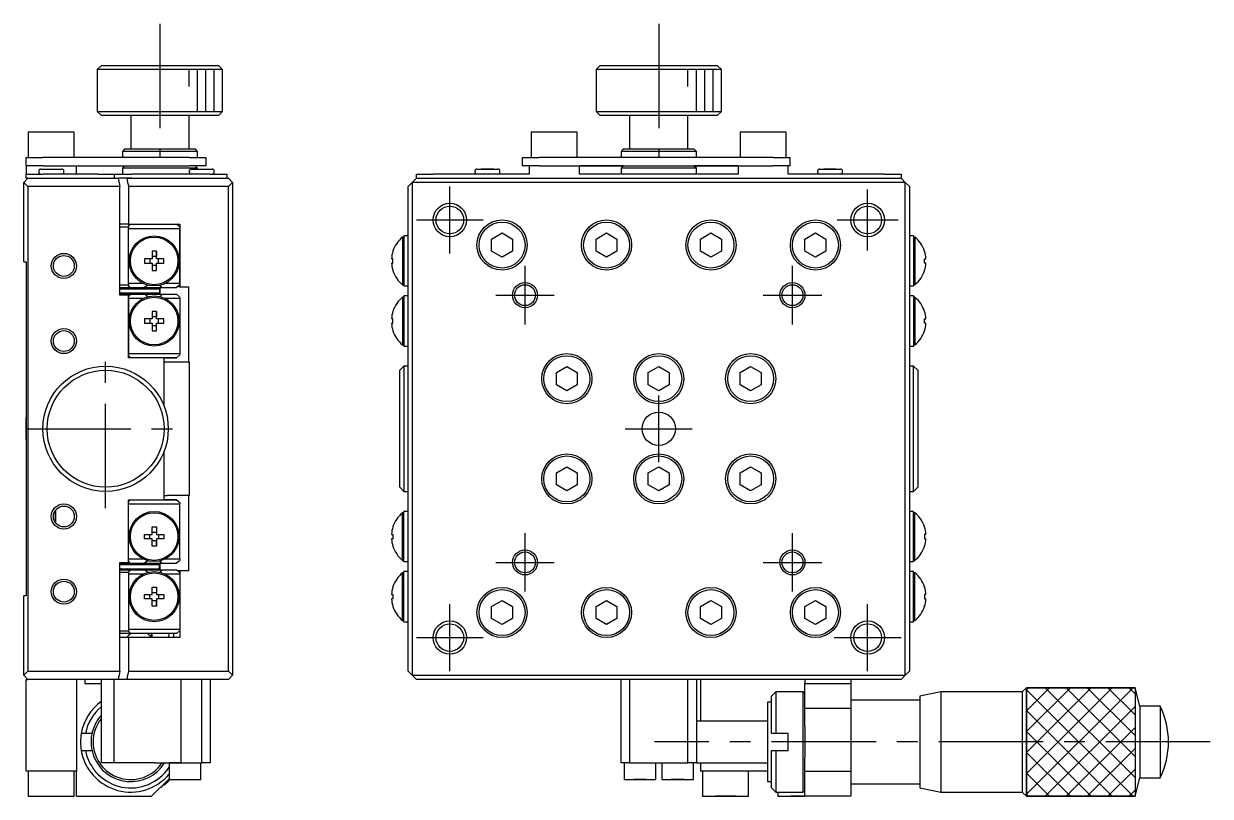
# Model space of a CAD drawing. Extents: x 5 to 356, y 8 to 248.
# Drawn here: x 63.5 to 205.5, y 104.3 to 196.8 of the extents above; entities that cross this region are included whole.
import ezdxf

# ---------------------------------------------------------------- set-up
doc = ezdxf.new("R2010")
doc.units = 0
doc.header["$LTSCALE"] = 10
doc.linetypes.add('CENTER', pattern=[2, 1.25, -0.25, 0.25, -0.25])
doc.layers.get('0').update_dxf_attribs({"linetype": 'CONTINUOUS'})
doc.layers.add('CENTER', color=1, linetype='CENTER')

msp = doc.modelspace()

# ---------------------------------------------------------------- linework, layer by layer
at = {"color": 7, "linetype": 'CONTINUOUS'}
for p, q in [((72.8, 191.750013), (72.3, 191.250013)), ((72.8, 191.750013), (79.8, 191.750013)), ((79.8, 191.750013), (86.8, 191.750013)), ((87.3, 191.250013), (86.8, 191.750013)), ((132.490839, 191.750013), (131.990839, 191.250013)), ((132.490839, 191.750013), (146.490839, 191.750013)), ((146.990839, 191.250013), (146.490839, 191.750013)), ((79.8, 191.250013), (72.3, 191.250013)), ((72.3, 191.250013), (72.3, 186.250013)), ((87.3, 191.250013), (79.8, 191.250013)), ((87.3, 186.250013), (87.3, 191.250013)), ((146.990839, 191.250013), (131.990839, 191.250013)), ((131.990839, 191.250013), (131.990839, 186.250013)), ((146.990839, 186.250013), (146.990839, 191.250013)), ((72.3, 186.250013), (79.8, 186.250013)), ((72.3, 186.250013), (72.8, 185.750013)), ((79.8, 186.250013), (87.3, 186.250013)), ((86.8, 185.750013), (87.3, 186.250013)), ((131.990839, 186.250013), (146.990839, 186.250013)), ((131.990839, 186.250013), (132.490839, 185.750013)), ((146.490839, 185.750013), (146.990839, 186.250013)), ((79.8, 185.750013), (72.8, 185.750013)), ((76.3, 185.750013), (76.3, 181.750013)), ((86.8, 185.750013), (79.8, 185.750013)), ((83.3, 181.750013), (83.3, 185.750013)), ((146.490839, 185.750013), (132.490839, 185.750013)), ((135.990839, 185.750013), (135.990839, 181.750013)), ((142.990839, 181.750013), (142.990839, 185.750013)), ((66.8, 183.750012), (64.05, 183.750012)), ((64.05, 183.750012), (64.05, 180.750012)), ((69.55, 183.750012), (66.8, 183.750012)), ((69.55, 180.750012), (69.55, 183.750012)), ((129.740839, 183.750012), (124.240839, 183.750012)), ((124.240839, 183.750012), (124.240839, 180.750012)), ((129.740839, 180.750012), (129.740839, 183.750012)), ((154.740839, 183.750012), (149.240839, 183.750012)), ((149.240839, 183.750012), (149.240839, 180.750012)), ((154.740839, 180.750012), (154.740839, 183.750012)), ((75.6, 181.750013), (75.3, 181.450013)), ((75.6, 181.750013), (79.8, 181.750013)), ((79.8, 181.750013), (84, 181.750013)), ((84.3, 181.450013), (84, 181.750013)), ((135.290839, 181.750013), (134.990839, 181.450013)), ((135.290839, 181.750013), (143.690839, 181.750013)), ((143.990839, 181.450013), (143.690839, 181.750013)), ((63.8, 179.750012), (63.8, 180.750012)), ((63.8, 180.750012), (65.8, 180.750012)), ((83.3, 180.750013), (65.8, 180.750012)), ((79.8, 181.450013), (75.3, 181.450013)), ((75.3, 181.450013), (75.3, 180.750013)), ((84.3, 181.450013), (79.8, 181.450013)), ((83.3, 180.750013), (85.3, 180.750013)), ((84.3, 180.750013), (84.3, 181.450013)), ((85.3, 180.750013), (85.3, 179.750013)), ((123.190839, 179.750013), (123.190839, 180.750013)), ((123.190839, 180.750013), (125.190839, 180.750013)), ((153.190839, 180.750013), (125.190839, 180.750013)), ((143.990839, 181.450013), (134.990839, 181.450013)), ((134.990839, 181.450013), (134.990839, 180.750013)), ((143.990839, 180.750013), (143.990839, 181.450013)), ((153.190839, 180.750013), (155.190839, 180.750013)), ((155.190839, 180.750013), (155.190839, 179.750013)), ((65.8, 179.750012), (63.8, 179.750012)), ((63.8, 179.750012), (63.8, 178.750012)), ((65.3, 179.100012), (65.3, 179.000012)), ((65.55, 179.350012), (66.8, 179.350012)), ((65.8, 179.750012), (83.3, 179.750013)), ((66.05, 179.350012), (66.675, 179.350012)), ((66.675, 179.350012), (66.925, 179.350012)), ((66.8, 179.350012), (68.05, 179.350012)), ((66.925, 179.350012), (67.55, 179.350012)), ((68.3, 179.000012), (68.3, 179.100012)), ((69.8, 178.750012), (69.8, 179.750012)), ((75.6, 179.750012), (75.3, 179.450012)), ((79.8, 179.450012), (75.3, 179.450012)), ((75.3, 179.450012), (75.3, 178.750012)), ((84.3, 179.450012), (79.8, 179.450012)), ((85.3, 179.750013), (83.3, 179.750013)), ((83.3, 179.100012), (83.3, 179.000012)), ((83.55, 179.350012), (84.8, 179.350012)), ((84.3, 179.450012), (84, 179.750012)), ((84.05, 179.350012), (84.675, 179.350012)), ((84.3, 179.350012), (84.3, 179.450012)), ((84.675, 179.350012), (84.925, 179.350012)), ((84.8, 179.350012), (86.05, 179.350012)), ((84.925, 179.350012), (85.55, 179.350012)), ((86.3, 179.000012), (86.3, 179.100012)), ((117.490839, 179.100012), (117.490839, 179.000012)), ((117.740839, 179.350012), (118.865839, 179.350012)), ((117.740839, 179.350012), (120.240839, 179.350012)), ((118.240839, 179.350012), (118.865839, 179.350012)), ((118.865839, 179.350012), (118.240839, 179.350012)), ((118.865839, 179.350012), (119.115839, 179.350012)), ((118.865839, 179.350012), (119.115839, 179.350012)), ((119.115839, 179.350012), (118.865839, 179.350012)), ((119.115839, 179.350012), (120.240839, 179.350012)), ((119.740839, 179.350012), (119.115839, 179.350012)), ((119.115839, 179.350012), (119.740839, 179.350012)), ((120.490839, 179.000012), (120.490839, 179.100012)), ((125.190839, 179.750013), (123.190839, 179.750013)), ((123.990839, 179.750012), (123.190839, 179.750012)), ((123.990839, 179.750012), (123.990839, 178.750012)), ((125.190839, 179.750013), (153.190839, 179.750013)), ((126.505779, 179.750011), (128.579246, 179.750011)), ((126.505779, 179.750011), (128.932312, 179.750011)), ((128.579246, 179.750011), (135.290837, 179.750011)), ((135.290839, 179.750012), (129.990839, 179.750012)), ((129.990839, 178.750012), (129.990839, 179.750012)), ((130.488548, 179.750013), (130.492279, 179.750013)), ((130.488548, 179.750012), (132.394481, 179.750012)), ((130.614388, 179.750011), (130.492279, 179.750011)), ((130.614388, 179.750011), (132.704326, 179.750013)), ((135.290837, 179.750011), (132.394481, 179.750011)), ((132.704326, 179.750011), (135.290837, 179.750011)), ((135.290839, 179.750012), (134.990839, 179.450012)), ((143.990839, 179.450012), (134.990839, 179.450012)), ((134.990839, 179.450012), (134.990839, 178.750012)), ((148.990839, 179.750012), (143.690839, 179.750012)), ((143.990839, 179.450012), (143.690839, 179.750012)), ((143.690841, 179.750011), (149.802431, 179.750011)), ((145.987196, 179.750011), (143.690841, 179.750011)), ((143.690841, 179.750011), (145.677352, 179.750011)), ((143.990839, 178.750012), (143.990839, 179.450012)), ((145.677352, 179.750012), (147.767289, 179.750013)), ((145.987196, 179.750013), (147.893129, 179.750013)), ((147.889399, 179.750011), (147.767289, 179.750011)), ((147.889399, 179.750011), (147.893129, 179.750011)), ((148.990839, 179.750012), (148.990839, 178.750012)), ((149.449365, 179.750011), (151.875898, 179.750011)), ((149.802431, 179.750011), (151.875898, 179.750011)), ((155.190839, 179.750013), (153.190839, 179.750013)), ((155.190839, 179.750012), (154.990839, 179.750012)), ((154.990839, 178.750012), (154.990839, 179.750012)), ((158.490839, 179.100012), (158.490839, 179.000012)), ((158.740839, 179.350012), (159.865839, 179.350012)), ((158.740839, 179.350012), (161.240839, 179.350012)), ((159.240839, 179.350012), (159.865839, 179.350012)), ((159.865839, 179.350012), (159.240839, 179.350012)), ((159.865839, 179.350012), (160.115839, 179.350012)), ((159.865839, 179.350012), (160.115839, 179.350012)), ((160.115839, 179.350012), (159.865839, 179.350012)), ((160.115839, 179.350012), (161.240839, 179.350012)), ((160.740839, 179.350012), (160.115839, 179.350012)), ((160.115839, 179.350012), (160.740839, 179.350012)), ((161.490839, 179.000012), (161.490839, 179.100012)), ((63.5, 177.750012), (64, 178.250012)), ((63.5, 168.250012), (63.5, 177.750012)), ((64, 177.250012), (63.5, 177.750012)), ((63.8, 178.250012), (63.8, 178.750012)), ((63.8, 178.750012), (65.8, 178.750012)), ((64, 178.250012), (63.8, 178.250012)), ((64, 178.250012), (65.8, 178.250012)), ((66, 178.750012), (65.8, 178.750012)), ((65.8, 178.250012), (72.362957, 178.250012)), ((65.8, 178.250012), (72.362957, 178.250012)), ((67.6, 178.750012), (66, 178.750012)), ((72.362957, 178.750012), (67.6, 178.750012)), ((72.362957, 178.750012), (74.362957, 178.750012)), ((72.362957, 178.250012), (74.80361, 178.250012)), ((74.362957, 178.750012), (74.475662, 178.750012)), ((74.362957, 178.250012), (74.362957, 178.750012)), ((74.475662, 178.750012), (76.437843, 178.750012)), ((75.80373, 178.250012), (74.80361, 178.250012)), ((76.437843, 178.250012), (75.80373, 178.250012)), ((75.80373, 178.250012), (75.825457, 178.250012)), ((75.825457, 178.250012), (76.437843, 178.250012)), ((84, 178.750012), (76.437843, 178.750012)), ((76.437843, 178.250012), (85.8, 178.250012)), ((76.437843, 178.250012), (85.8, 178.250012)), ((85.6, 178.750012), (84, 178.750012)), ((85.8, 178.750012), (85.6, 178.750012)), ((85.8, 178.750012), (87.8, 178.750012)), ((85.8, 178.250012), (88, 178.250012)), ((87.8, 178.750012), (87.8, 178.250012)), ((88, 178.250012), (88.5, 177.750012)), ((88.5, 177.750012), (88, 177.250012)), ((88.5, 177.750012), (88.5, 118.750012)), ((109.990839, 177.750012), (109.490839, 177.250012)), ((110.490839, 178.250012), (109.990839, 177.750012)), ((109.990839, 177.750012), (109.990839, 118.750012)), ((168.990839, 177.750012), (109.990839, 177.750012)), ((110.490839, 178.250012), (110.490839, 178.750012)), ((110.490839, 178.750012), (112.490839, 178.750012)), ((110.490839, 178.250012), (168.490839, 178.250012)), ((118.190839, 178.750012), (112.490839, 178.750012)), ((119.790839, 178.750012), (118.190839, 178.750012)), ((123.990839, 178.750012), (119.790839, 178.750012)), ((148.990839, 178.750012), (129.990839, 178.750012)), ((159.190839, 178.750012), (154.990839, 178.750012)), ((160.790839, 178.750012), (159.190839, 178.750012)), ((166.490839, 178.750012), (160.790839, 178.750012)), ((166.490839, 178.750012), (168.490839, 178.750012)), ((168.490839, 178.750012), (168.490839, 178.250012)), ((168.990839, 177.750012), (168.490839, 178.250012)), ((168.990839, 118.750012), (168.990839, 177.750012)), ((169.490839, 177.250012), (168.990839, 177.750012)), ((64, 177.250012), (64, 119.250012)), ((75.016776, 177.250012), (64, 177.250012)), ((75.016776, 164.250012), (75.016776, 177.250012)), ((76.04021, 177.250012), (76.04021, 172.750012)), ((88, 177.250012), (76.04021, 177.250012)), ((88, 119.250012), (88, 177.250012)), ((109.490839, 119.250012), (109.490839, 177.250012)), ((169.490839, 177.250012), (169.490839, 119.250012)), ((76.04021, 172.750012), (75.016776, 172.750012)), ((75.016776, 172.450012), (75.99665, 172.450012)), ((75.99665, 172.450012), (76.238736, 172.750012)), ((76.04021, 172.750012), (82.188406, 172.750012)), ((76.04021, 165.650012), (76.04021, 172.250012)), ((76.04021, 172.250012), (82.188406, 172.250012)), ((81.767533, 172.750012), (82.142804, 172.450012)), ((82.188406, 172.750012), (82.188406, 172.250012)), ((82.188406, 165.650012), (82.188406, 172.250012)), ((82.188406, 172.250012), (82.188406, 165.650012)), ((108.831284, 171.200012), (108.831284, 168.350012)), ((108.990839, 171.200012), (108.831284, 171.200012)), ((108.990839, 171.350012), (108.990839, 171.146139)), ((108.990839, 171.350012), (108.990839, 171.200012)), ((109.490839, 171.350012), (108.990839, 171.350012)), ((108.990839, 171.146139), (108.990839, 168.350012)), ((119.490839, 170.9717), (120.740839, 171.693388)), ((119.490839, 169.528325), (119.490839, 170.9717)), ((120.740839, 171.693388), (121.990839, 170.9717)), ((121.990839, 170.9717), (121.990839, 169.528325)), ((131.990839, 170.9717), (133.240839, 171.693388)), ((131.990839, 169.528325), (131.990839, 170.9717)), ((133.240839, 171.693388), (134.490839, 170.9717)), ((134.490839, 170.9717), (134.490839, 169.528325)), ((144.490839, 170.9717), (145.740839, 171.693388)), ((144.490839, 169.528325), (144.490839, 170.9717)), ((145.740839, 171.693388), (146.990839, 170.9717)), ((146.990839, 170.9717), (146.990839, 169.528325)), ((156.990839, 170.9717), (158.240839, 171.693388)), ((156.990839, 169.528325), (156.990839, 170.9717)), ((158.240839, 171.693388), (159.490839, 170.9717)), ((159.490839, 170.9717), (159.490839, 169.528325)), ((169.990839, 171.350012), (169.490839, 171.350012)), ((169.990839, 171.350012), (169.990839, 171.144467)), ((169.990839, 171.350012), (169.990839, 171.200012)), ((170.150394, 171.200012), (169.990839, 171.200012)), ((169.990839, 171.144467), (169.990839, 168.350012)), ((170.150394, 171.200012), (170.150394, 168.350012)), ((79.37, 169.50512), (78.85, 169.50512)), ((78.85, 169.50512), (78.85, 168.610012)), ((79.37, 168.610012), (79.37, 169.50512)), ((79.37, 169.50512), (79.37, 168.868414)), ((107.685396, 169.50512), (107.6771, 169.509167)), ((107.685396, 169.50512), (107.6771, 169.509167)), ((120.740839, 168.806637), (119.490839, 169.528325)), ((121.990839, 169.528325), (120.740839, 168.806637)), ((133.240839, 168.806637), (131.990839, 169.528325)), ((134.490839, 169.528325), (133.240839, 168.806637)), ((145.740839, 168.806637), (144.490839, 169.528325)), ((146.990839, 169.528325), (145.740839, 168.806637)), ((158.240839, 168.806637), (156.990839, 169.528325)), ((159.490839, 169.528325), (158.240839, 168.806637)), ((171.296281, 169.50512), (171.304578, 169.509167)), ((171.296281, 169.50512), (171.304578, 169.509167)), ((63.5, 168.250012), (63.8, 168.250012)), ((63.8, 168.250012), (63.8, 128.250012)), ((77.954892, 168.610012), (77.954892, 168.090012)), ((78.85, 168.610012), (77.954892, 168.610012)), ((77.954892, 168.090012), (78.85, 168.090012)), ((78.591599, 168.610012), (78.591599, 168.090012)), ((79.37, 168.868414), (78.85, 168.868414)), ((78.85, 168.090012), (78.85, 167.194905)), ((78.85, 167.831611), (79.37, 167.831611)), ((79.37, 168.610012), (79.37, 168.868414)), ((80.265108, 168.610012), (79.37, 168.610012)), ((79.37, 168.090012), (80.265108, 168.090012)), ((79.37, 167.194905), (79.37, 168.090012)), ((79.37, 167.831611), (79.37, 168.090012)), ((79.37, 167.194905), (79.37, 167.831611)), ((79.628401, 168.090012), (79.628401, 168.610012)), ((80.265108, 168.090012), (80.265108, 168.610012)), ((107.685396, 168.610012), (107.509154, 168.610012)), ((107.509154, 168.090012), (107.685396, 168.090012)), ((107.685396, 168.090012), (107.685396, 168.610012)), ((108.831284, 168.350012), (108.831284, 165.500012)), ((108.990839, 168.350012), (108.990839, 165.553888)), ((169.990839, 168.350012), (169.990839, 165.55556)), ((170.150394, 168.350012), (170.150394, 165.500012)), ((171.296281, 168.610012), (171.472523, 168.610012)), ((171.296281, 168.090012), (171.296281, 168.610012)), ((171.472523, 168.090012), (171.296281, 168.090012)), ((78.85, 167.194905), (79.37, 167.194905)), ((107.6771, 167.190858), (107.685396, 167.194905)), ((107.6771, 167.190858), (107.685396, 167.194905)), ((171.304578, 167.190858), (171.296281, 167.194905)), ((171.304578, 167.190858), (171.296281, 167.194905)), ((75.99665, 165.450012), (75.016776, 165.450012)), ((75.016776, 165.150012), (76.238736, 165.150012)), ((75.016776, 165.000013), (79.741904, 165.000013)), ((75.15413, 165.033622), (75.120891, 165.000012)), ((75.190152, 165.070002), (75.15413, 165.033622)), ((75.228698, 165.108891), (75.190152, 165.070002)), ((75.269494, 165.150012), (75.228698, 165.108891)), ((75.514767, 165.150012), (75.364275, 165.000012)), ((75.816602, 165.000012), (75.847871, 165.033622)), ((75.847871, 165.033622), (75.882088, 165.070002)), ((75.900879, 165.033622), (75.865232, 165.000013)), ((75.882088, 165.070002), (75.919007, 165.108891)), ((75.939095, 165.070002), (75.900879, 165.033622)), ((75.919007, 165.108891), (75.958365, 165.150012)), ((75.979606, 165.108891), (75.939095, 165.070002)), ((76.022121, 165.150012), (75.979606, 165.108891)), ((76.238736, 165.150012), (75.99665, 165.450012)), ((77.80233, 165.650012), (76.04021, 165.650012)), ((76.238736, 165.150012), (77.963614, 165.150012)), ((78.097169, 165.000012), (77.946802, 165.150012)), ((78.338071, 165.451222), (77.963614, 165.150012)), ((77.963614, 165.150012), (80.040404, 165.150012)), ((78.53936, 164.999971), (78.42843, 165.149967)), ((79.741904, 165.000013), (79.741904, 164.500012)), ((79.8, 165.000012), (79.741904, 165.000012)), ((79.8, 165.150012), (79.8, 164.350013)), ((80.040404, 165.150012), (79.812276, 165.434408)), ((80.040404, 165.150012), (81.767533, 165.150012)), ((82.188406, 165.650012), (80.41767, 165.650012)), ((82.142804, 165.450012), (81.767533, 165.150012)), ((82.188406, 165.250012), (81.862386, 165.250012)), ((82.188406, 165.650012), (82.188406, 165.250012)), ((82.188406, 165.250012), (83.214451, 165.250012)), ((83.214451, 165.250012), (83.214451, 156.250012)), ((108.831284, 165.500012), (108.990839, 165.500012)), ((108.990839, 165.553888), (108.990839, 165.350012)), ((108.990839, 165.500012), (108.990839, 165.350012)), ((108.990839, 165.350012), (109.490839, 165.350012)), ((169.490839, 165.350012), (169.990839, 165.350012)), ((169.990839, 165.55556), (169.990839, 165.350012)), ((169.990839, 165.500012), (169.990839, 165.350012)), ((169.990839, 165.500012), (170.150394, 165.500012)), ((79.741904, 164.500012), (75.016776, 164.500013)), ((75.016776, 164.500012), (75.049933, 164.500012)), ((75.016776, 164.500012), (75.15115, 164.500012)), ((75.427412, 164.500012), (75.016776, 164.500012)), ((75.016776, 164.500012), (75.427412, 164.500012)), ((75.049933, 164.500012), (75.016776, 164.500012)), ((75.016776, 164.350012), (76.238736, 164.350012)), ((76.04021, 164.250012), (75.016776, 164.250012)), ((75.049933, 164.500012), (75.200452, 164.350013)), ((75.15115, 164.500012), (75.766504, 164.500012)), ((75.303335, 164.500012), (75.585032, 164.500012)), ((75.766504, 164.500012), (75.303335, 164.500012)), ((75.427412, 164.500012), (75.452643, 164.473919)), ((75.483374, 164.466403), (75.44892, 164.500012)), ((75.452643, 164.473919), (75.479654, 164.446091)), ((75.479654, 164.446091), (75.508325, 164.416651)), ((75.520505, 164.430023), (75.483374, 164.466403)), ((75.508325, 164.416651), (75.53853, 164.385728)), ((75.560046, 164.391134), (75.520505, 164.430023)), ((75.53853, 164.385728), (75.570136, 164.353458)), ((75.601715, 164.350012), (75.560046, 164.391134)), ((75.570136, 164.353458), (75.603005, 164.319983)), ((75.585032, 164.500012), (78.560337, 164.500012)), ((75.603005, 164.319983), (75.636991, 164.285451)), ((75.636991, 164.285451), (75.671946, 164.250012)), ((75.766504, 164.500012), (75.91687, 164.350013)), ((76.238736, 164.350013), (76.040186, 164.104003)), ((76.04021, 163.850013), (76.04021, 164.250012)), ((76.04021, 163.850013), (76.04021, 157.250013)), ((77.80233, 163.850013), (76.04021, 163.850013)), ((76.04021, 157.250013), (76.04021, 163.850013)), ((76.238736, 164.350013), (77.963614, 164.350013)), ((77.905307, 164.350013), (77.944665, 164.391134)), ((77.938816, 164.350085), (78.053837, 164.50008)), ((77.944665, 164.391134), (77.981584, 164.430023)), ((78.338071, 164.048803), (77.963614, 164.350013)), ((77.963614, 164.350012), (80.040404, 164.350012)), ((77.981584, 164.430023), (78.015801, 164.466403)), ((78.015801, 164.466403), (78.04707, 164.500012)), ((78.04707, 164.500012), (78.080016, 164.500012)), ((78.080016, 164.500012), (78.04707, 164.500012)), ((78.135223, 164.500012), (78.04707, 164.500012)), ((78.04707, 164.500012), (78.135223, 164.500012)), ((78.27864, 164.500012), (78.04707, 164.500012)), ((78.04707, 164.500012), (78.218843, 164.500012)), ((78.053712, 164.500012), (78.662431, 164.500012)), ((78.49242, 164.500012), (78.053712, 164.500012)), ((78.218843, 164.500012), (78.49242, 164.500012)), ((78.560337, 164.500012), (78.27864, 164.500012)), ((78.3, 164.500012), (79.741904, 164.500012)), ((78.3, 164.500012), (79.741904, 164.500012)), ((78.350688, 164.350013), (78.497141, 164.500012)), ((78.991159, 164.500012), (78.497141, 164.500012)), ((78.497142, 164.500012), (79.741904, 164.500012)), ((78.662431, 164.500012), (78.991159, 164.500012)), ((79.741904, 164.500012), (79.8, 164.500012)), ((79.741904, 164.500012), (79.8, 164.500012)), ((80.040404, 164.350013), (79.812276, 164.065617)), ((80.040404, 164.350013), (81.767533, 164.350013)), ((82.188406, 163.850013), (80.41767, 163.850013)), ((82.142804, 164.050013), (81.767533, 164.350013)), ((82.188406, 163.850013), (82.188406, 157.250013)), ((108.831284, 164.000012), (108.831284, 161.150012)), ((108.990839, 164.000012), (108.831284, 164.000012)), ((108.990839, 164.150012), (108.990839, 163.946139)), ((108.990839, 164.150012), (108.990839, 164.000012)), ((109.490839, 164.150012), (108.990839, 164.150012)), ((108.990839, 163.946139), (108.990839, 161.150012)), ((169.990839, 164.150012), (169.490839, 164.150012)), ((169.990839, 164.150012), (169.990839, 163.944467)), ((169.990839, 164.150012), (169.990839, 164.000012)), ((170.150394, 164.000012), (169.990839, 164.000012)), ((169.990839, 163.944467), (169.990839, 161.150012)), ((170.150394, 164.000012), (170.150394, 161.150012)), ((79.37, 162.30512), (78.85, 162.30512)), ((78.85, 162.30512), (78.85, 161.410012)), ((79.37, 161.410012), (79.37, 162.30512)), ((79.37, 162.30512), (79.37, 161.668414)), ((107.685396, 162.30512), (107.6771, 162.309167)), ((107.685396, 162.30512), (107.6771, 162.309167)), ((171.296281, 162.30512), (171.304578, 162.309167)), ((171.296281, 162.30512), (171.304578, 162.309167)), ((78.85, 161.410012), (77.954892, 161.410012)), ((77.954892, 161.410012), (77.954892, 160.890012)), ((77.954892, 160.890012), (78.85, 160.890012)), ((78.591599, 161.410012), (78.591599, 160.890012)), ((79.37, 161.668414), (78.85, 161.668414)), ((78.85, 160.890012), (78.85, 159.994905)), ((78.85, 160.631611), (79.37, 160.631611)), ((79.37, 161.410012), (79.37, 161.668414)), ((80.265108, 161.410012), (79.37, 161.410012)), ((79.37, 160.890012), (80.265108, 160.890012)), ((79.37, 159.994905), (79.37, 160.890012)), ((79.37, 160.631611), (79.37, 160.890012)), ((79.37, 159.994905), (79.37, 160.631611)), ((79.628401, 160.890012), (79.628401, 161.410012)), ((80.265108, 160.890012), (80.265108, 161.410012)), ((107.685396, 161.410012), (107.509154, 161.410012)), ((107.509154, 160.890012), (107.685396, 160.890012)), ((107.685396, 160.890012), (107.685396, 161.410012)), ((108.831284, 161.150012), (108.831284, 158.300012)), ((108.990839, 161.150012), (108.990839, 158.353888)), ((169.990839, 161.150012), (169.990839, 158.35556)), ((170.150394, 161.150012), (170.150394, 158.300012)), ((171.296281, 161.410012), (171.472523, 161.410012)), ((171.296281, 160.890012), (171.296281, 161.410012)), ((171.472523, 160.890012), (171.296281, 160.890012)), ((78.85, 159.994905), (79.37, 159.994905)), ((107.6771, 159.990858), (107.685396, 159.994905)), ((107.6771, 159.990858), (107.685396, 159.994905)), ((171.304578, 159.990858), (171.296281, 159.994905)), ((171.304578, 159.990858), (171.296281, 159.994905)), ((108.831284, 158.300012), (108.990839, 158.300012)), ((108.990839, 158.353888), (108.990839, 158.150012)), ((108.990839, 158.300012), (108.990839, 158.150012)), ((108.990839, 158.150012), (109.490839, 158.150012)), ((169.490839, 158.150012), (169.990839, 158.150012)), ((169.990839, 158.35556), (169.990839, 158.150012)), ((169.990839, 158.300012), (169.990839, 158.150012)), ((169.990839, 158.300012), (170.150394, 158.300012)), ((76.040186, 156.996022), (76.238736, 156.750013)), ((76.04021, 157.250013), (82.188406, 157.250013)), ((76.04021, 156.750012), (76.04021, 157.250013)), ((80.3, 156.750012), (76.04021, 156.750012)), ((81.767533, 156.750013), (80.3, 156.750013)), ((80.3, 156.750012), (81.767533, 156.750012)), ((80.3, 150.942595), (80.3, 156.750012)), ((80.3, 156.250012), (80.645373, 156.250012)), ((80.645373, 156.250012), (83.214451, 156.250012)), ((81.767533, 156.750013), (82.142804, 157.050013)), ((83.214451, 156.250012), (83.3, 156.250012)), ((83.3, 156.250012), (83.3, 140.250012)), ((108.990839, 155.750012), (108.490839, 155.250012)), ((108.490839, 148.250012), (108.490839, 155.250012)), ((108.990839, 155.750012), (108.990839, 148.250012)), ((109.490839, 155.750012), (108.990839, 155.750012)), ((127.240839, 154.9717), (128.490839, 155.693388)), ((127.240839, 153.528325), (127.240839, 154.9717)), ((128.490839, 155.693388), (129.740839, 154.9717)), ((129.740839, 154.9717), (129.740839, 153.528325)), ((138.240839, 154.9717), (139.490839, 155.693388)), ((138.240839, 153.528325), (138.240839, 154.9717)), ((139.490839, 155.693388), (140.740839, 154.9717)), ((140.740839, 154.9717), (140.740839, 153.528325)), ((149.240839, 154.9717), (150.490839, 155.693388)), ((149.240839, 153.528325), (149.240839, 154.9717)), ((150.490839, 155.693388), (151.740839, 154.9717)), ((151.740839, 154.9717), (151.740839, 153.528325)), ((169.990839, 155.750012), (169.490839, 155.750012)), ((169.990839, 148.250012), (169.990839, 155.750012)), ((170.490839, 155.250012), (169.990839, 155.750012)), ((170.490839, 155.250012), (170.490839, 148.250012)), ((128.490839, 152.806637), (127.240839, 153.528325)), ((129.740839, 153.528325), (128.490839, 152.806637)), ((139.490839, 152.806637), (138.240839, 153.528325)), ((140.740839, 153.528325), (139.490839, 152.806637)), ((150.490839, 152.806637), (149.240839, 153.528325)), ((151.740839, 153.528325), (150.490839, 152.806637)), ((63.8, 149.597339), (63.751337, 149.500012)), ((63.751337, 149.500012), (63.751337, 148.250012)), ((63.751337, 148.250012), (63.751337, 147.000012)), ((108.490839, 141.250012), (108.490839, 148.250012)), ((108.990839, 148.250012), (108.990839, 140.750012)), ((169.990839, 140.750012), (169.990839, 148.250012)), ((170.490839, 148.250012), (170.490839, 141.250012)), ((63.751337, 147.000012), (63.8, 146.902686)), ((80.3, 139.750012), (80.3, 145.55743)), ((127.240839, 142.9717), (128.490839, 143.693388)), ((128.490839, 143.693388), (129.740839, 142.9717)), ((138.240839, 142.9717), (139.490839, 143.693388)), ((139.490839, 143.693388), (140.740839, 142.9717)), ((149.240839, 142.9717), (150.490839, 143.693388)), ((150.490839, 143.693388), (151.740839, 142.9717)), ((127.240839, 141.528325), (127.240839, 142.9717)), ((129.740839, 142.9717), (129.740839, 141.528325)), ((138.240839, 141.528325), (138.240839, 142.9717)), ((140.740839, 142.9717), (140.740839, 141.528325)), ((149.240839, 141.528325), (149.240839, 142.9717)), ((151.740839, 142.9717), (151.740839, 141.528325)), ((108.490839, 141.250012), (108.990839, 140.750012)), ((108.990839, 140.750012), (109.490839, 140.750012)), ((128.490839, 140.806637), (127.240839, 141.528325)), ((129.740839, 141.528325), (128.490839, 140.806637)), ((139.490839, 140.806637), (138.240839, 141.528325)), ((140.740839, 141.528325), (139.490839, 140.806637)), ((150.490839, 140.806637), (149.240839, 141.528325)), ((151.740839, 141.528325), (150.490839, 140.806637)), ((169.490839, 140.750012), (169.990839, 140.750012)), ((169.990839, 140.750012), (170.490839, 141.250012)), ((76.040186, 139.504003), (76.238736, 139.750012)), ((76.04021, 139.750012), (80.3, 139.750012)), ((76.04021, 139.250012), (76.04021, 139.750012)), ((76.04021, 132.650012), (76.04021, 139.250012)), ((76.04021, 139.250012), (82.188406, 139.250012)), ((76.04021, 132.650012), (76.04021, 139.250012)), ((80.3, 140.250012), (80.645373, 140.250012)), ((81.767533, 139.750012), (80.3, 139.750012)), ((80.3, 139.750012), (81.767533, 139.750012)), ((83.214451, 140.250012), (80.645373, 140.250012)), ((81.767533, 139.750012), (82.142804, 139.450012)), ((82.188406, 132.650012), (82.188406, 139.250012)), ((83.214451, 140.250012), (83.214451, 131.250012)), ((83.3, 140.250012), (83.214451, 140.250012)), ((67.3, 138.471273), (67.3, 137.290302)), ((67.3, 137.225107), (67.3, 138.47104)), ((108.831284, 135.350012), (108.831284, 138.200012)), ((108.990839, 138.200012), (108.831284, 138.200012)), ((108.990839, 138.200012), (108.990839, 138.350012)), ((108.990839, 138.144465), (108.990839, 138.350012)), ((109.490839, 138.350012), (108.990839, 138.350012)), ((108.990839, 135.350012), (108.990839, 138.144465)), ((169.990839, 138.350012), (169.490839, 138.350012)), ((169.990839, 138.200012), (169.990839, 138.350012)), ((169.990839, 138.146137), (169.990839, 138.350012)), ((170.150394, 138.200012), (169.990839, 138.200012)), ((169.990839, 135.350012), (169.990839, 138.146137)), ((170.150394, 135.350012), (170.150394, 138.200012)), ((67.3, 137.290302), (67.3, 137.200901)), ((67.3, 137.000012), (67.3, 137.225107)), ((67.3, 137.200901), (67.3, 137.135574)), ((67.3, 137.135574), (67.3, 137.000012)), ((78.85, 136.50512), (79.37, 136.50512)), ((78.85, 135.610012), (78.85, 136.50512)), ((79.37, 136.50512), (79.37, 135.610012)), ((79.37, 136.50512), (79.37, 135.868414)), ((107.6771, 136.509167), (107.685396, 136.50512)), ((107.6771, 136.509167), (107.685396, 136.50512)), ((171.304578, 136.509167), (171.296281, 136.50512)), ((171.304578, 136.509167), (171.296281, 136.50512)), ((77.954892, 135.610012), (78.85, 135.610012)), ((77.954892, 135.090012), (77.954892, 135.610012)), ((78.85, 135.090012), (77.954892, 135.090012)), ((78.591599, 135.090012), (78.591599, 135.610012)), ((78.85, 135.868414), (79.37, 135.868414)), ((78.85, 134.194905), (78.85, 135.090012)), ((79.37, 135.868414), (79.37, 135.610012)), ((79.37, 135.610012), (80.265108, 135.610012)), ((79.37, 135.090012), (79.37, 134.194905)), ((80.265108, 135.090012), (79.37, 135.090012)), ((79.37, 135.090012), (79.37, 134.831611)), ((79.628401, 135.610012), (79.628401, 135.090012)), ((80.265108, 135.610012), (80.265108, 135.090012)), ((107.509154, 135.610012), (107.685396, 135.610012)), ((107.685396, 135.090012), (107.509154, 135.090012)), ((107.685396, 135.610012), (107.685396, 135.090012)), ((108.831284, 132.500012), (108.831284, 135.350012)), ((108.990839, 132.555558), (108.990839, 135.350012)), ((169.990839, 132.553886), (169.990839, 135.350012)), ((170.150394, 132.500012), (170.150394, 135.350012)), ((171.472523, 135.610012), (171.296281, 135.610012)), ((171.296281, 135.610012), (171.296281, 135.090012)), ((171.296281, 135.090012), (171.472523, 135.090012)), ((79.37, 134.831611), (78.85, 134.831611)), ((79.37, 134.194905), (78.85, 134.194905)), ((79.37, 134.194905), (79.37, 134.831611)), ((107.685396, 134.194905), (107.6771, 134.190858)), ((107.685396, 134.194905), (107.6771, 134.190858)), ((171.296281, 134.194905), (171.304578, 134.190858)), ((171.296281, 134.194905), (171.304578, 134.190858)), ((75.016776, 132.250012), (76.04021, 132.250012)), ((75.016776, 119.250012), (75.016776, 132.250012)), ((75.016776, 132.150012), (76.238736, 132.150012)), ((75.200452, 132.150012), (75.049933, 132.000013)), ((75.459927, 132.03362), (75.495285, 132.069996)), ((75.520496, 132.069993), (75.48337, 132.033618)), ((75.495285, 132.069996), (75.533235, 132.108882)), ((75.560032, 132.108878), (75.520496, 132.069993)), ((75.533235, 132.108882), (75.573503, 132.15)), ((75.601695, 132.149993), (75.560032, 132.108878)), ((75.91687, 132.150012), (75.766504, 132.000013)), ((76.238736, 132.150012), (76.040186, 132.396022)), ((77.80233, 132.650012), (76.04021, 132.650012)), ((76.04021, 132.250012), (76.04021, 132.650012)), ((76.238736, 132.150012), (77.963614, 132.150012)), ((77.905307, 132.150012), (77.944665, 132.108891)), ((78.053848, 131.999929), (77.938787, 132.149974)), ((77.944665, 132.108891), (77.981584, 132.070002)), ((78.338071, 132.451222), (77.963614, 132.150012)), ((77.963614, 132.150013), (80.040404, 132.150013)), ((77.981584, 132.070002), (78.015801, 132.033622)), ((78.497141, 132.000013), (78.350688, 132.150012)), ((79.8, 132.150012), (79.8, 131.350012)), ((80.040404, 132.150012), (79.812276, 132.434408)), ((80.040404, 132.150012), (81.767533, 132.150012)), ((82.188406, 132.650012), (80.41767, 132.650012)), ((82.142804, 132.450012), (81.767533, 132.150012)), ((108.831284, 132.500012), (108.990839, 132.500012)), ((108.990839, 132.350012), (108.990839, 132.555558)), ((108.990839, 132.350012), (108.990839, 132.500012)), ((108.990839, 132.350012), (109.490839, 132.350012)), ((169.490839, 132.350012), (169.990839, 132.350012)), ((169.990839, 132.350012), (169.990839, 132.553886)), ((169.990839, 132.350012), (169.990839, 132.500012)), ((169.990839, 132.500012), (170.150394, 132.500012)), ((79.741904, 132.000013), (75.016776, 132.000012)), ((75.016776, 132.000013), (75.049933, 132.000013)), ((75.016776, 132.000013), (75.15115, 132.000013)), ((75.427412, 132.000013), (75.016776, 132.000013)), ((75.016776, 132.000013), (75.427412, 132.000013)), ((75.049933, 132.000013), (75.016776, 132.000013)), ((75.016776, 131.500012), (79.741904, 131.500012)), ((75.016776, 131.350012), (76.238736, 131.350012)), ((75.99665, 131.050012), (75.016776, 131.050012)), ((75.15413, 131.466403), (75.120891, 131.500013)), ((75.15115, 132.000013), (75.766504, 132.000013)), ((75.190152, 131.430023), (75.15413, 131.466403)), ((75.228698, 131.391134), (75.190152, 131.430023)), ((75.269494, 131.350012), (75.228698, 131.391134)), ((75.303335, 132.000012), (75.585032, 132.000013)), ((75.766504, 132.000013), (75.303335, 132.000012)), ((75.364275, 131.500013), (75.514767, 131.350012)), ((75.427412, 132.000013), (75.459927, 132.03362)), ((75.48337, 132.033618), (75.44892, 132.000013)), ((75.585032, 132.000013), (78.560337, 132.000013)), ((75.816602, 131.500013), (75.847871, 131.466403)), ((75.847871, 131.466403), (75.882088, 131.430023)), ((75.900879, 131.466403), (75.865232, 131.500012)), ((75.882088, 131.430023), (75.919007, 131.391134)), ((75.939095, 131.430023), (75.900879, 131.466403)), ((75.919007, 131.391134), (75.958365, 131.350012)), ((75.979606, 131.391134), (75.939095, 131.430023)), ((76.022121, 131.350012), (75.979606, 131.391134)), ((76.238736, 131.350012), (75.99665, 131.050012)), ((76.04021, 130.850012), (76.04021, 124.250012)), ((77.80233, 130.850012), (76.04021, 130.850012)), ((76.238736, 131.350012), (77.963614, 131.350012)), ((77.946802, 131.350012), (78.097169, 131.500013)), ((77.963614, 131.350012), (80.040404, 131.350012)), ((78.338071, 131.048803), (77.963614, 131.350012)), ((78.015801, 132.033622), (78.04707, 132.000013)), ((78.04707, 132.000013), (78.080016, 132.000013)), ((78.080016, 132.000013), (78.04707, 132.000013)), ((78.04707, 132.000013), (78.135223, 132.000013)), ((78.135223, 132.000013), (78.04707, 132.000013)), ((78.27864, 132.000013), (78.04707, 132.000013)), ((78.04707, 132.000013), (78.218843, 132.000013)), ((78.053688, 132.000013), (78.662431, 132.000013)), ((78.49242, 132.000013), (78.053688, 132.000013)), ((78.218843, 132.000013), (78.49242, 132.000013)), ((78.560337, 132.000013), (78.27864, 132.000013)), ((78.3, 132.000013), (79.741904, 132.000013)), ((78.3, 132.000013), (79.741904, 132.000013)), ((78.428416, 131.350041), (78.53934, 131.500023)), ((78.991159, 132.000013), (78.497141, 132.000013)), ((78.497142, 132.000013), (79.741904, 132.000013)), ((78.662431, 132.000013), (78.991159, 132.000013)), ((79.741904, 131.500012), (79.741904, 132.000013)), ((79.741904, 132.000013), (79.8, 132.000013)), ((79.741904, 132.000013), (79.8, 132.000013)), ((79.8, 131.500013), (79.741904, 131.500013)), ((80.040404, 131.350012), (79.812276, 131.065617)), ((80.040404, 131.350012), (81.767533, 131.350012)), ((82.188406, 130.850012), (80.41767, 130.850012)), ((82.142804, 131.050012), (81.767533, 131.350012)), ((82.188406, 131.250012), (81.862386, 131.250012)), ((82.188406, 131.250012), (82.188406, 130.850012)), ((83.214451, 131.250012), (82.188406, 131.250012)), ((82.188406, 130.850012), (82.188406, 124.250012)), ((82.188406, 130.850012), (82.188406, 124.250012)), ((108.831284, 128.150012), (108.831284, 131.000012)), ((108.990839, 131.000012), (108.831284, 131.000012)), ((108.990839, 130.944465), (108.990839, 131.150012)), ((108.990839, 131.000012), (108.990839, 131.150012)), ((109.490839, 131.150012), (108.990839, 131.150012)), ((108.990839, 128.150012), (108.990839, 130.944465)), ((169.990839, 131.150012), (169.490839, 131.150012)), ((169.990839, 131.000012), (169.990839, 131.150012)), ((169.990839, 130.946137), (169.990839, 131.150012)), ((170.150394, 131.000012), (169.990839, 131.000012)), ((169.990839, 128.150012), (169.990839, 130.946137)), ((170.150394, 128.150012), (170.150394, 131.000012)), ((78.85, 129.30512), (79.37, 129.30512)), ((78.85, 128.410012), (78.85, 129.30512)), ((79.37, 129.30512), (79.37, 128.410012)), ((79.37, 129.30512), (79.37, 128.668414)), ((107.6771, 129.309167), (107.685396, 129.30512)), ((107.6771, 129.309167), (107.685396, 129.30512)), ((171.304578, 129.309167), (171.296281, 129.30512)), ((171.304578, 129.309167), (171.296281, 129.30512)), ((63.5, 118.750012), (63.5, 128.250012)), ((63.8, 128.250012), (63.5, 128.250012)), ((77.954892, 128.410012), (78.85, 128.410012)), ((77.954892, 127.890012), (77.954892, 128.410012)), ((78.85, 127.890012), (77.954892, 127.890012)), ((78.591599, 127.890012), (78.591599, 128.410012)), ((78.85, 128.668414), (79.37, 128.668414)), ((78.85, 126.994905), (78.85, 127.890012)), ((79.37, 128.668414), (79.37, 128.410012)), ((79.37, 128.410012), (80.265108, 128.410012)), ((79.37, 127.890012), (79.37, 126.994905)), ((80.265108, 127.890012), (79.37, 127.890012)), ((79.37, 127.890012), (79.37, 127.631611)), ((79.628401, 128.410012), (79.628401, 127.890012)), ((80.265108, 128.410012), (80.265108, 127.890012)), ((107.509154, 128.410012), (107.685396, 128.410012)), ((107.685396, 127.890012), (107.509154, 127.890012)), ((107.685396, 128.410012), (107.685396, 127.890012)), ((108.831284, 125.300012), (108.831284, 128.150012)), ((108.990839, 125.355558), (108.990839, 128.150012)), ((169.990839, 125.353886), (169.990839, 128.150012)), ((170.150394, 125.300012), (170.150394, 128.150012)), ((171.472523, 128.410012), (171.296281, 128.410012)), ((171.296281, 128.410012), (171.296281, 127.890012)), ((171.296281, 127.890012), (171.472523, 127.890012)), ((79.37, 127.631611), (78.85, 127.631611)), ((79.37, 126.994905), (78.85, 126.994905)), ((79.37, 126.994905), (79.37, 127.631611)), ((107.685396, 126.994905), (107.6771, 126.990858)), ((107.685396, 126.994905), (107.6771, 126.990858)), ((119.490839, 126.9717), (120.740839, 127.693388)), ((119.490839, 125.528325), (119.490839, 126.9717)), ((120.740839, 127.693388), (121.990839, 126.9717)), ((121.990839, 126.9717), (121.990839, 125.528325)), ((131.990839, 126.9717), (133.240839, 127.693388)), ((131.990839, 125.528325), (131.990839, 126.9717)), ((133.240839, 127.693388), (134.490839, 126.9717)), ((134.490839, 126.9717), (134.490839, 125.528325)), ((144.490839, 126.9717), (145.740839, 127.693388)), ((144.490839, 125.528325), (144.490839, 126.9717)), ((145.740839, 127.693388), (146.990839, 126.9717)), ((146.990839, 126.9717), (146.990839, 125.528325)), ((156.990839, 126.9717), (158.240839, 127.693388)), ((156.990839, 125.528325), (156.990839, 126.9717)), ((158.240839, 127.693388), (159.490839, 126.9717)), ((159.490839, 126.9717), (159.490839, 125.528325)), ((171.296281, 126.994905), (171.304578, 126.990858)), ((171.296281, 126.994905), (171.304578, 126.990858)), ((108.831284, 125.300012), (108.990839, 125.300012)), ((108.990839, 125.150012), (108.990839, 125.355558)), ((108.990839, 125.150012), (108.990839, 125.300012)), ((108.990839, 125.150012), (109.490839, 125.150012)), ((120.740839, 124.806637), (119.490839, 125.528325)), ((121.990839, 125.528325), (120.740839, 124.806637)), ((133.240839, 124.806637), (131.990839, 125.528325)), ((134.490839, 125.528325), (133.240839, 124.806637)), ((145.740839, 124.806637), (144.490839, 125.528325)), ((146.990839, 125.528325), (145.740839, 124.806637)), ((158.240839, 124.806637), (156.990839, 125.528325)), ((159.490839, 125.528325), (158.240839, 124.806637)), ((169.490839, 125.150012), (169.990839, 125.150012)), ((169.990839, 125.150012), (169.990839, 125.353886)), ((169.990839, 125.150012), (169.990839, 125.300012)), ((169.990839, 125.300012), (170.150394, 125.300012)), ((75.016776, 124.050012), (75.99665, 124.050012)), ((76.238736, 123.750012), (75.016776, 123.750012)), ((75.99665, 124.050012), (76.238736, 123.750012)), ((76.04021, 124.250012), (82.188406, 124.250012)), ((76.3, 123.750012), (76.05, 123.500012)), ((81.767533, 123.750012), (76.238736, 123.750012)), ((78.55, 123.500012), (78.3, 123.750012)), ((78.806451, 123.250012), (78.806451, 123.750012)), ((80.85606, 123.750084), (80.842356, 123.250012)), ((81.466668, 123.250012), (81.451001, 123.750125)), ((81.767533, 123.750012), (82.142804, 124.050012)), ((82.188406, 124.250012), (82.188406, 123.250012)), ((76.04021, 123.250012), (75.016776, 123.250012)), ((76.05, 123.500012), (75.8, 123.250012)), ((76.04021, 123.250012), (76.04021, 119.250012)), ((82.188406, 123.250012), (76.04021, 123.250012)), ((78.8, 123.250012), (78.55, 123.500012)), ((63.5, 118.750012), (64, 119.250012)), ((64, 118.250012), (63.5, 118.750012)), ((63.8, 107.250012), (63.8, 118.250012)), ((63.8, 118.250012), (64, 118.250012)), ((64, 119.250012), (75.016776, 119.250012)), ((74.80361, 118.250012), (64, 118.250012)), ((69.8, 118.250012), (69.8, 107.250012)), ((70.8, 118.250012), (70.8, 117.750012)), ((72.8, 108.250012), (72.8, 118.250012)), ((74.3, 118.250012), (74.3, 108.250012)), ((75.825457, 118.250012), (74.80361, 118.250012)), ((88, 118.250012), (75.825457, 118.250012)), ((76.04021, 119.250012), (88, 119.250012)), ((82.292278, 118.250012), (82.292278, 108.250012)), ((84.8, 108.250012), (84.8, 118.250012)), ((85.8, 118.250012), (85.8, 108.250012)), ((88, 119.250012), (88.5, 118.750012)), ((88.5, 118.750012), (88, 118.250012)), ((109.490839, 119.250012), (109.990839, 118.750012)), ((109.990839, 118.750012), (110.490839, 118.250012)), ((109.990839, 118.750012), (168.990839, 118.750012)), ((168.490839, 118.250012), (110.490839, 118.250012)), ((134.990839, 108.250012), (134.990839, 118.250012)), ((135.990839, 118.250012), (135.990839, 108.250012)), ((142.990839, 108.250012), (142.990839, 118.250012)), ((143.990839, 118.250012), (143.990839, 108.250012)), ((144.490839, 118.250012), (144.490839, 113.250008)), ((156.990837, 118.250012), (156.990837, 117.750012)), ((162.490839, 118.250012), (162.490839, 117.750012)), ((168.490839, 118.250012), (168.990839, 118.750012)), ((168.990839, 118.750012), (169.490839, 119.250012)), ((70.8, 117.750012), (72.8, 117.750012)), ((153.490839, 116.750012), (152.990839, 116.250012)), ((153.490839, 116.750012), (153.490839, 111.750012)), ((156.790839, 116.750012), (153.490839, 116.750012)), ((156.790839, 110.750012), (156.790839, 116.750012)), ((156.990839, 116.550012), (156.790839, 116.750012)), ((156.990838, 117.750012), (162.490839, 117.750012)), ((156.990839, 114.750012), (156.990838, 117.750012)), ((162.490839, 117.750012), (162.490839, 114.750012)), ((173.240838, 116.750008), (170.740839, 116.250009)), ((173.240838, 116.750008), (173.240838, 104.750016)), ((182.990843, 116.750008), (173.240838, 116.750008)), ((183.490845, 117.250011), (182.990843, 116.750008)), ((182.990843, 116.750008), (182.990843, 104.750016)), ((183.490845, 117.250011), (183.490845, 104.250013)), ((196.490846, 117.250011), (183.490845, 117.250011)), ((183.490845, 117.250011), (196.490846, 117.250011)), ((183.490845, 104.250013), (183.490845, 117.250011)), ((196.490846, 117.250011), (196.490846, 104.250013)), ((197.080334, 115.050012), (196.490846, 117.250011)), ((196.490846, 117.250011), (196.490846, 104.250013)), ((152.490839, 115.500012), (152.490839, 110.749701)), ((152.990819, 115.500012), (152.490839, 115.500012)), ((152.990839, 115.500012), (152.990839, 116.250012)), ((152.990839, 111.750012), (152.990839, 116.250012)), ((170.740839, 115.750012), (162.490839, 115.750012)), ((170.740839, 116.250009), (170.740839, 105.250015)), ((197.080334, 115.050012), (197.080334, 106.450012)), ((199.490845, 115.050012), (197.080334, 115.050012)), ((199.490845, 115.050012), (199.490845, 106.450012)), ((156.990839, 112.591208), (156.990839, 114.750012)), ((162.490839, 114.750012), (156.990839, 114.750012)), ((162.490839, 114.750012), (162.490839, 107.250012)), ((152.490839, 113.250008), (143.990839, 113.250008)), ((156.990839, 112.591208), (156.990839, 110.750012)), ((70.891673, 111.750012), (70.38392, 111.750012)), ((71.656456, 111.750012), (70.891673, 111.750012)), ((153.490839, 111.750012), (152.990839, 111.750012)), ((154.990839, 111.750012), (153.490839, 111.750012)), ((154.990839, 109.750012), (154.990839, 111.750012)), ((70.38392, 109.750012), (70.891673, 109.750012)), ((70.891673, 109.750012), (71.656456, 109.750012)), ((152.490839, 110.749701), (152.490839, 106.000012)), ((152.990839, 105.250012), (152.990839, 109.750012)), ((152.990839, 109.750012), (153.490839, 109.750012)), ((153.490839, 109.750012), (153.490839, 104.750012)), ((153.490839, 109.750012), (154.990839, 109.750012)), ((156.790839, 104.750012), (156.790839, 110.750012)), ((156.990839, 110.750012), (156.990839, 108.908817)), ((74.3, 108.250012), (72.8, 108.250012)), ((79.13, 108.250012), (74.3, 108.250012)), ((79.13, 108.250012), (82.292278, 108.250012)), ((82.292278, 108.250012), (80.9, 108.250012)), ((80.9, 108.250012), (80.9, 106.250012)), ((82.292278, 108.250012), (84.8, 108.250012)), ((84.7, 106.250012), (84.7, 108.250012)), ((85.8, 108.250012), (84.8, 108.250012)), ((135.990839, 108.250012), (134.990839, 108.250012)), ((135.340839, 108.250012), (135.340839, 106.250012)), ((135.990839, 108.250012), (142.990839, 108.250012)), ((139.140839, 106.250012), (139.140839, 108.250012)), ((139.840839, 108.250012), (139.840839, 106.250012)), ((143.990839, 108.250012), (142.990839, 108.250012)), ((143.640839, 106.250012), (143.640839, 108.250012)), ((143.990839, 108.250016), (152.490839, 108.250016)), ((144.490839, 108.250016), (144.490839, 107.250012)), ((156.990839, 107.250012), (156.990839, 108.908817)), ((69.8, 107.250012), (63.8, 107.250012)), ((64.05, 107.250012), (64.05, 104.250012)), ((69.55, 104.250012), (69.55, 107.250012)), ((69.8, 104.250012), (69.8, 107.250012)), ((152.490839, 107.250012), (144.490839, 107.250012)), ((144.740839, 107.250012), (144.740839, 104.250012)), ((150.240839, 104.250012), (150.240839, 107.250012)), ((156.990839, 107.250012), (162.490839, 107.250012)), ((156.990839, 104.250012), (156.990839, 107.250012)), ((162.490839, 107.250012), (162.490839, 104.250012)), ((78.8, 104.250012), (80.9, 106.350012)), ((80.9, 106.250012), (82.8, 106.250012)), ((82.8, 106.250012), (84.7, 106.250012)), ((135.340839, 106.250012), (139.140839, 106.250012)), ((135.340839, 106.250012), (139.140839, 106.250012)), ((136.490839, 106.250012), (137.240839, 106.250012)), ((137.240839, 106.250012), (136.490839, 106.250012)), ((137.990839, 106.250012), (137.240839, 106.250012)), ((137.240839, 106.250012), (137.990839, 106.250012)), ((139.840839, 106.250012), (143.640839, 106.250012)), ((139.840839, 106.250012), (143.640839, 106.250012)), ((140.990839, 106.250012), (141.740839, 106.250012)), ((141.740839, 106.250012), (140.990839, 106.250012)), ((142.490839, 106.250012), (141.740839, 106.250012)), ((141.740839, 106.250012), (142.490839, 106.250012)), ((152.490839, 106.000012), (152.990819, 106.000012)), ((152.990839, 105.250012), (152.990839, 106.000012)), ((152.990839, 105.250012), (153.490839, 104.750012)), ((162.490839, 105.750012), (170.740839, 105.750012)), ((170.740839, 105.250015), (173.240838, 104.750016)), ((196.490846, 104.250013), (197.080334, 106.450012)), ((197.080334, 106.450012), (199.490845, 106.450012)), ((64.05, 104.250012), (66.8, 104.250012)), ((66.8, 104.250012), (69.55, 104.250012)), ((69.8, 104.250012), (78.8, 104.250012)), ((144.740839, 104.250012), (150.240839, 104.250012)), ((144.740839, 104.250012), (150.240839, 104.250012)), ((146.240839, 104.250012), (147.490839, 104.250012)), ((147.490839, 104.250012), (146.240839, 104.250012)), ((148.740839, 104.250012), (147.490839, 104.250012)), ((147.490839, 104.250012), (148.740839, 104.250012)), ((153.490839, 104.750012), (156.790839, 104.750012)), ((153.740839, 104.750012), (153.740839, 104.250012)), ((153.740839, 104.250012), (156.990839, 104.250012)), ((153.740839, 104.250012), (156.990839, 104.250012)), ((155.240839, 104.250012), (156.490839, 104.250012)), ((156.490839, 104.250012), (155.240839, 104.250012)), ((156.990839, 104.250012), (156.490839, 104.250012)), ((156.490839, 104.250012), (156.990839, 104.250012)), ((156.790839, 104.750012), (156.990839, 104.950012)), ((162.490839, 104.250012), (156.990839, 104.250012)), ((173.240838, 104.750016), (182.990843, 104.750016)), ((182.990843, 104.750016), (183.490845, 104.250013)), ((183.490845, 104.250013), (196.490846, 104.250013)), ((196.490846, 104.250013), (183.490845, 104.250013))]:
    msp.add_line(p, q, dxfattribs=at)
at = {"color": 3, "linetype": 'CONTINUOUS'}
for p, q in [((83.3, 189.250013), (83.3, 191.250013)), ((84.3, 186.250013), (84.3, 191.250013)), ((85.3, 186.250013), (85.3, 191.250013)), ((86.3, 186.250013), (86.3, 191.250013)), ((142.990839, 189.250013), (142.990839, 191.250013)), ((143.990839, 186.250013), (143.990839, 191.250013)), ((144.990839, 186.250013), (144.990839, 191.250013)), ((145.990839, 186.250013), (145.990839, 191.250013)), ((78.811236, 123.750012), (78.811236, 123.250012)), ((183.490845, 116.990845), (183.750011, 117.250011)), ((183.490845, 114.490845), (186.250011, 117.250011)), ((183.490845, 111.990845), (188.750011, 117.250011)), ((183.490845, 109.490845), (191.250011, 117.250011)), ((183.490845, 106.990845), (193.750011, 117.250011)), ((183.490845, 104.490845), (196.250011, 117.250011)), ((183.490845, 117.009155), (196.249987, 104.250013)), ((185.749989, 117.250011), (196.490846, 106.509154)), ((188.249989, 117.250011), (196.490846, 109.009154)), ((190.749989, 117.250011), (196.490846, 111.509154)), ((193.249989, 117.250011), (196.490846, 114.009154)), ((195.749989, 117.250011), (196.490846, 116.509154)), ((183.490845, 114.509155), (193.749987, 104.250013)), ((185.750013, 104.250013), (196.490846, 114.990846)), ((188.250013, 104.250013), (196.490846, 112.490846)), ((183.490845, 112.009155), (191.249987, 104.250013)), ((183.490845, 109.509155), (188.749987, 104.250013)), ((190.750013, 104.250013), (196.490846, 109.990846)), ((183.490845, 107.009155), (186.249987, 104.250013)), ((193.250013, 104.250013), (196.490846, 107.490846)), ((183.490845, 104.509155), (183.749987, 104.250013)), ((195.750013, 104.250013), (196.490846, 104.990846))]:
    msp.add_line(p, q, dxfattribs=at)
for centre, radius in [((114.490839, 173.250012), 2), ((164.490839, 173.250012), 2), ((68.3, 167.750012), 1.5), ((123.490839, 164.250012), 1.5), ((155.490839, 164.250012), 1.5), ((68.3, 158.750012), 1.5), ((68.3, 137.750012), 1.5), ((123.490839, 132.250012), 1.5), ((155.490839, 132.250012), 1.5), ((68.3, 128.750012), 1.5), ((114.490839, 123.250012), 2), ((164.490839, 123.250012), 2)]:
    msp.add_circle(centre, radius, dxfattribs=at)
at = {"color": 7, "linetype": 'CONTINUOUS'}
for centre, radius in [((114.490839, 173.250012), 1.65), ((164.490839, 173.250012), 1.65), ((120.740839, 170.250012), 3), ((133.240839, 170.250012), 3), ((145.740839, 170.250012), 3), ((158.240839, 170.250012), 3), ((120.740839, 170.250012), 2.75), ((133.240839, 170.250012), 2.75), ((145.740839, 170.250012), 2.75), ((158.240839, 170.250012), 2.75), ((79.11, 168.350012), 3), ((79.11, 168.350012), 2.85), ((68.3, 167.750012), 1.25), ((123.490839, 164.250012), 1.25), ((155.490839, 164.250012), 1.25), ((79.11, 161.150012), 3), ((79.11, 161.150012), 2.85), ((68.3, 158.750012), 1.25), ((128.490839, 154.250012), 3), ((128.490839, 154.250012), 2.75), ((139.490839, 154.250012), 3), ((139.490839, 154.250012), 2.75), ((150.490839, 154.250012), 3), ((150.490839, 154.250012), 2.75), ((73.3, 148.250012), 7.5), ((73.3, 148.250012), 7), ((139.490839, 148.250012), 2), ((128.490839, 142.250012), 3), ((128.490839, 142.250012), 2.75), ((139.490839, 142.250012), 3), ((139.490839, 142.250012), 2.75), ((150.490839, 142.250012), 3), ((150.490839, 142.250012), 2.75), ((68.3, 137.750012), 1.25), ((79.11, 135.350012), 3), ((79.11, 135.350012), 2.85), ((123.490839, 132.250012), 1.25), ((155.490839, 132.250012), 1.25), ((79.11, 128.150012), 3), ((79.11, 128.150012), 2.85), ((68.3, 128.750012), 1.25), ((120.740839, 126.250012), 3), ((133.240839, 126.250012), 3), ((145.740839, 126.250012), 3), ((158.240839, 126.250012), 3), ((120.740839, 126.250012), 2.75), ((133.240839, 126.250012), 2.75), ((145.740839, 126.250012), 2.75), ((158.240839, 126.250012), 2.75), ((114.490839, 123.250012), 1.65), ((164.490839, 123.250012), 1.65)]:
    msp.add_circle(centre, radius, dxfattribs=at)
for centre, radius, start, end in [((65.55, 179.100012), 0.25, 90, 180), ((65.55, 179.000012), 0.25, 180, 270), ((68.05, 179.100012), 0.25, 0, 90), ((68.05, 179.000012), 0.25, 270, 0), ((83.55, 179.100012), 0.25, 90, 180), ((83.55, 179.000012), 0.25, 180, 270), ((86.05, 179.100012), 0.25, 0, 90), ((86.05, 179.000012), 0.25, 270, 0), ((117.740839, 179.100012), 0.25, 90, 180), ((117.740839, 179.000012), 0.25, 180, 270), ((120.240839, 179.100012), 0.25, 0, 90), ((120.240839, 179.000012), 0.25, 270, 0), ((158.740839, 179.100012), 0.25, 90, 180), ((158.740839, 179.000012), 0.25, 180, 270), ((161.240839, 179.100012), 0.25, 0, 90), ((161.240839, 179.000012), 0.25, 270, 0), ((213.3, 207.250012), 141.5, 191.826396, 192.240412), ((213.3, 207.250012), 140.5, 191.911799, 192.328897), ((213.3, 202.250012), 140.5, 192.245425, 192.328897), ((213.3, 202.250012), 134.5, 192.800754, 192.888139), ((111.190839, 168.350012), 3.7, 129.621835, 161.74269), ((167.790839, 168.350012), 3.7, 18.25731, 50.378165), ((111.190839, 168.350012), 3.690854, 161.761995, 175.960487), ((167.790839, 168.350012), 3.690854, 4.039513, 18.238005), ((111.190839, 168.350012), 3.690854, 184.039513, 198.238005), ((167.790839, 168.350012), 3.690854, 341.761995, 355.960487), ((111.190839, 168.350012), 3.7, 198.25731, 230.378165), ((167.790839, 168.350012), 3.7, 309.621835, 341.74269), ((213.3, 135.650012), 140.5, 167.671103, 167.754575), ((213.3, 135.650012), 134.5, 167.111861, 167.199246), ((213.3, 193.850012), 134.5, 192.800754, 192.888139), ((111.190839, 161.150012), 3.7, 129.621835, 161.74269), ((167.790839, 161.150012), 3.7, 18.25731, 50.378165), ((111.190839, 161.150012), 3.690854, 161.761995, 175.960487), ((167.790839, 161.150012), 3.690854, 4.039513, 18.238005), ((111.190839, 161.150012), 3.690854, 184.039513, 198.238005), ((167.790839, 161.150012), 3.690854, 341.761995, 355.960487), ((111.190839, 161.150012), 3.7, 198.25731, 230.378165), ((167.790839, 161.150012), 3.7, 309.621835, 341.74269), ((213.3, 127.250012), 134.5, 167.111861, 167.199246), ((213.3, 169.250012), 134.5, 192.800754, 192.888139), ((111.190839, 135.350012), 3.7, 129.621835, 161.74269), ((167.790839, 135.350012), 3.7, 18.25731, 50.378165), ((111.190839, 135.350012), 3.690854, 161.761995, 175.960487), ((167.790839, 135.350012), 3.690854, 4.039513, 18.238005), ((111.190839, 135.350012), 3.690854, 184.039513, 198.238005), ((167.790839, 135.350012), 3.690854, 341.761995, 355.960487), ((111.190839, 135.350012), 3.7, 198.25731, 230.378165), ((167.790839, 135.350012), 3.7, 309.621835, 341.74269), ((213.3, 102.650012), 134.5, 167.111861, 167.199246), ((213.3, 160.850012), 140.5, 192.245425, 192.328897), ((213.3, 160.850012), 134.5, 192.800754, 192.888139), ((111.190839, 128.150012), 3.7, 129.621835, 161.74269), ((167.790839, 128.150012), 3.7, 18.25731, 50.378165), ((111.190839, 128.150012), 3.690854, 161.761995, 175.960487), ((167.790839, 128.150012), 3.690854, 4.039513, 18.238005), ((111.190839, 128.150012), 3.690854, 184.039513, 198.238005), ((167.790839, 128.150012), 3.690854, 341.761995, 355.960487), ((111.190839, 128.150012), 3.7, 198.25731, 230.378165), ((167.790839, 128.150012), 3.7, 309.621835, 341.74269), ((213.3, 94.250012), 140.5, 167.671103, 167.754575), ((213.3, 94.250012), 134.5, 167.111861, 167.199246), ((213.3, 89.250012), 141.5, 167.759588, 168.173604), ((213.3, 89.250012), 140.5, 167.671103, 168.088201), ((76.3, 110.750012), 6, 125.685335, 170.405932), ((190.745844, 110.750012), 9.745001, 333.816209, 26.183791), ((76.3, 110.750012), 5.5, 129.521196, 169.524318), ((76.3, 110.750012), 4.75, 137.463102, 328.243136), ((76.3, 110.750012), 6, 170.405932, 189.594068), ((76.3, 110.750012), 6, 189.594068, 320.055495), ((76.3, 110.750012), 5.5, 190.475682, 326.758097), ((76.3, 110.750012), 6.499999, 303.257207, 316.18693)]:
    msp.add_arc(centre, radius, start, end, dxfattribs=at)
at = {"color": 3, "linetype": 'CONTINUOUS'}
for start, end in [(141.057559, 180), (180, 326.251011)]:
    msp.add_arc((76.3, 110.750012), 4.5, start, end, dxfattribs=at)
at = {"layer": 'CENTER', "color": 1, "linetype": 'CENTER'}
for p, q in [((79.8, 196.750013), (79.8, 180.750013)), ((139.490839, 196.750013), (139.490839, 180.750013)), ((114.490839, 169.250012), (114.490839, 177.250012)), ((164.490839, 169.600012), (164.490839, 176.900012)), ((110.490839, 173.250012), (118.490839, 173.250012)), ((160.840839, 173.250012), (168.140839, 173.250012)), ((123.490839, 160.750012), (123.490839, 167.750012)), ((155.490839, 160.750012), (155.490839, 167.750012)), ((119.990839, 164.250012), (126.990839, 164.250012)), ((151.990839, 164.250012), (158.990839, 164.250012)), ((73.3, 138.750012), (73.3, 157.750012)), ((139.490839, 144.250012), (139.490839, 152.250012)), ((63.8, 148.250012), (82.8, 148.250012)), ((135.490839, 148.250012), (143.490839, 148.250012)), ((123.490839, 128.750012), (123.490839, 135.750012)), ((155.490839, 128.750012), (155.490839, 135.750012)), ((119.990839, 132.250012), (126.990839, 132.250012)), ((151.990839, 132.250012), (158.990839, 132.250012)), ((114.490839, 119.250012), (114.490839, 127.250012)), ((164.490839, 119.250012), (164.490839, 127.250012)), ((110.490839, 123.250012), (118.490839, 123.250012)), ((160.490839, 123.250012), (168.490839, 123.250012)), ((205.490846, 110.750012), (138.990839, 110.750012))]:
    msp.add_line(p, q, dxfattribs=at)

doc.saveas('drawing.dxf')
